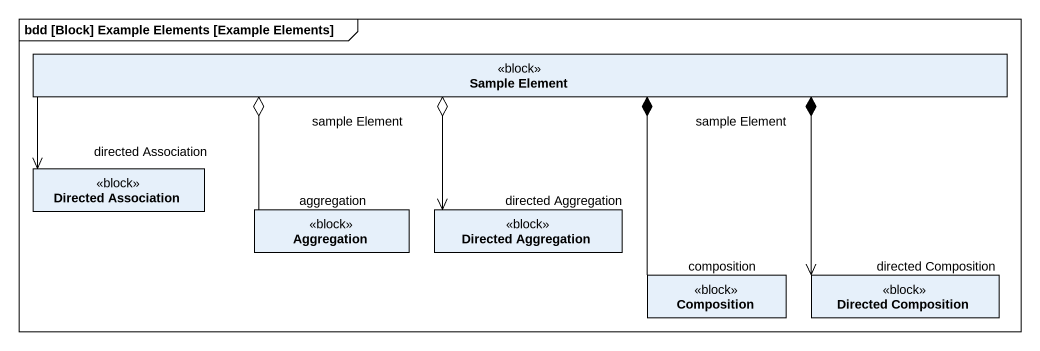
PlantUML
@startuml
mainframe bdd [Block] Example Elements [Example Elements]
hide circle
hide empty members
class "Sample Element" as Sample_Element <<block>>
class "Directed Association" as Directed_Association <<block>>
class Aggregation <<block>>
class "Directed Aggregation" as Directed_Aggregation <<block>>
class Composition <<block>>
class "Directed Composition" as Directed_Composition <<block>>
Sample_Element -left-> "directed Association" Directed_Association
Sample_Element "sample Element" o-- "aggregation" Aggregation
Sample_Element o--> "directed Aggregation" Directed_Aggregation
Sample_Element "sample Element" *-- "composition" Composition
Sample_Element *-right-> "directed Composition" Directed_Composition
@enduml
